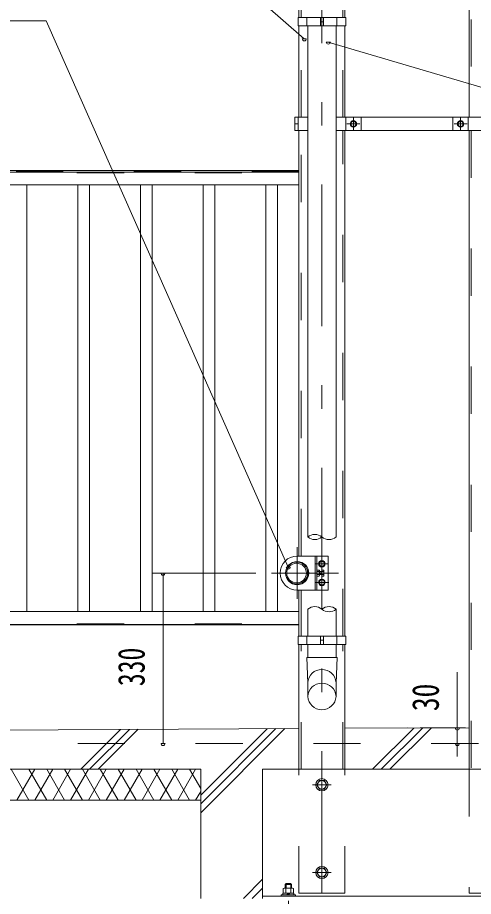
# Model space of a CAD drawing. Units: millimetres, scale not verified. Extents: x -34086 to 34091, y -14700 to 14700.
# Drawn here: x 21273 to 24367, y 496 to 6454 of the extents above; entities that cross this region are included whole.
import ezdxf
from ezdxf.enums import TextEntityAlignment as Align

# ---------------------------------------------------------------- set-up
doc = ezdxf.new("R2010")
doc.units = ezdxf.units.MM
doc.header["$LTSCALE"] = 80
doc.linetypes.add('USER2', pattern=[10, 4, -6])
doc.linetypes.add('USER3', pattern=[24, 12, -5, 2, -5])
for name, color, linetype, lineweight in [('0-6_2-02BOLD', 7, 'Continuous', 18), ('0-7_2-12HIDDEN', 3, 'USER2', 18), ('0-8_2-22CENTER', 3, 'USER3', 18), ('0-9_2-42THIN', 4, 'Continuous', 18), ('0-A_2-52DIM', 3, 'Continuous', 18), ('0-B_2-62HATCH', 2, 'Continuous', 18)]:
    doc.layers.add(name, color=color, linetype=linetype, lineweight=lineweight)
doc.styles.add('ＭＳ ゴシック', font='')
doc.styles.get('ＭＳ ゴシック').set_extended_font_data('MS Gothic')

msp = doc.modelspace()

# ---------------------------------------------------------------- linework, layer by layer
at = {"layer": '0-6_2-02BOLD'}
for p, q in [((23182.32, 6453.9), (23182.32, 7241.41)), ((24337.33, 5778.4), (24337.33, 7241.41)), ((23494.17, 6543.06), (23494.17, 6453.9)), ((23236.39, 6453.9), (23236.39, 6397.9)), ((23327.57, 6453.9), (23327.57, 6397.9)), ((23348.92, 6397.9), (23348.92, 6453.9)), ((23440.07, 6397.9), (23440.07, 6453.9)), ((23182.32, 6397.9), (23182.32, 5778.4)), ((23241.99, 6397.9), (23241.99, 2932.9)), ((23327.57, 6425.9), (23348.92, 6425.9)), ((23434.51, 2932.9), (23434.51, 6397.9)), ((23494.17, 5778.4), (23494.17, 6397.9)), ((23155.38, 5732.91), (23176.73, 5732.91)), ((23176.73, 5778.4), (23176.73, 5687.41)), ((23499.77, 5687.41), (23499.77, 5778.4)), ((23604.77, 5687.41), (23604.77, 5778.4)), ((24226.72, 5778.4), (24226.72, 5687.41)), ((24331.71, 5687.41), (24331.71, 5778.4)), ((23241.99, 5687.41), (23155.38, 5687.41)), ((23182.31, 5687.41), (23182.31, 2803.4)), ((23494.16, 2260.9), (23494.16, 5687.41)), ((24337.32, 1357.9), (24337.32, 5687.41)), ((18475.17, 5417.9), (23182.32, 5417.9)), ((23182.32, 5406.7), (18475.17, 5406.7)), ((18475.17, 5319.2), (23182.32, 5319.2)), ((23303.24, 2803.4), (23303.24, 2572.4)), ((23303.24, 2698.01), (23318.97, 2698.01)), ((23320.74, 2698.4), (23338.25, 2698.4)), ((23338.25, 2698.01), (23350.47, 2698.01)), ((23244.44, 2677.4), (23248.29, 2677.4)), ((23318.97, 2677.8), (23303.24, 2677.8)), ((23303.24, 2667.7), (23318.97, 2667.7)), ((23338.25, 2677.4), (23320.74, 2677.4)), ((23350.47, 2677.8), (23338.25, 2677.8)), ((23182.32, 2572.4), (23182.32, 2260.9)), ((23241.98, 2260.9), (23241.98, 2442.9)), ((23434.51, 2260.9), (23434.51, 2442.9)), ((23182.32, 2426.8), (18475.17, 2426.8)), ((18475.17, 2339.3), (23182.32, 2339.3)), ((23182.32, 2337.9), (18475.17, 2337.9)), ((23182.31, 1357.9), (23182.31, 2204.9)), ((23236.38, 2204.9), (23236.38, 2260.9)), ((23241.96, 2204.9), (23241.96, 2115.78)), ((23327.56, 2204.9), (23327.56, 2260.9)), ((23348.92, 2232.9), (23327.56, 2232.9)), ((23348.92, 2260.9), (23348.92, 2204.9)), ((23434.46, 2204.9), (23434.46, 2115.78)), ((23440.06, 2204.9), (23440.06, 2260.9)), ((23494.16, 1357.9), (23494.16, 2204.9)), ((18475.17, 1610.83), (23182.32, 1634.25)), ((22935.74, 482.9), (22935.74, 1357.9)), ((22515.74, 1147.9), (19140.07, 1147.9)), ((23089.74, 577.73), (23131.74, 577.73)), ((23093.56, 549.04), (23093.56, 517.2)), ((23127.92, 517.2), (23127.92, 549.04)), ((24895.74, 498.65), (22935.74, 498.65)), ((23061.75, 498.65), (23061.75, 506.7)), ((23100.24, 506.7), (23110.74, 517.2)), ((23121.24, 517.2), (23110.74, 506.7)), ((23148.37, 517.2), (23148.37, 506.7))]:
    msp.add_line(p, q, dxfattribs=at)
for points in [[(23499.77, 6397.9), (23499.77, 6453.9), (23176.72, 6453.9), (23176.72, 6397.9)], [(23534.34, 5722.81), (23551.83, 5712.69), (23569.34, 5722.81), (23569.34, 5743.01), (23551.83, 5753.12), (23534.34, 5743.01)], [(24262.15, 5722.81), (24262.15, 5743.01), (24279.64, 5753.12), (24297.16, 5743.01), (24297.16, 5722.81), (24279.64, 5712.69)], [(23320.74, 2740.8), (23320.74, 2761.01), (23338.25, 2771.11), (23355.75, 2761.01), (23355.75, 2740.8), (23338.25, 2730.69)], [(23352.24, 2705.05), (23350.47, 2708.11), (23338.25, 2708.11), (23338.25, 2667.7), (23350.47, 2667.7), (23352.24, 2670.75)], [(23320.74, 2614.8), (23320.74, 2635), (23338.25, 2645.11), (23355.75, 2635), (23355.75, 2614.8), (23338.25, 2604.69)], [(23176.72, 2204.9), (23176.72, 2260.9), (23499.77, 2260.9), (23499.77, 2204.9)], [(23355.42, 1282.65), (23321.07, 1282.65), (23303.89, 1252.9), (23321.07, 1223.15), (23355.42, 1223.15), (23372.59, 1252.9)], [(23321.07, 628.15), (23355.42, 628.15), (23372.59, 657.9), (23355.42, 687.65), (23321.07, 687.65), (23303.89, 657.9)]]:
    msp.add_lwpolyline(points, close=True, dxfattribs=at)
for points in [[(23155.38, 5687.41), (23155.38, 5778.4), (23241.99, 5778.4)], [(23434.51, 5778.4), (24676.11, 5778.4), (24676.11, 5687.41), (23434.51, 5687.41)], [(23170.25, 2803.4), (23380.23, 2803.4), (23380.23, 2572.4), (23170.25, 2572.4)], [(23248.29, 2698.4), (23244.44, 2698.4), (23244.44, 2677.41), (23240.94, 2680.9), (23240.94, 2694.9), (23244.44, 2698.4)], [(23318.97, 2667.7), (23320.74, 2670.75), (23320.74, 2705.05), (23318.97, 2708.11), (23303.24, 2708.11)], [(23234.97, 2115.79), (23241.98, 1941.96), (23241.98, 1851.51)], [(23434.48, 1851.51), (23434.48, 1941.96), (23441.48, 2115.79), (23234.97, 2115.79)], [(24337.32, 1635.81), (23915.74, 1637.9), (23494.17, 1635.81)], [(22515.74, 482.9), (22515.74, 1357.9), (18686.64, 1357.9), (18686.64, 272.9), (17951.64, 272.9), (17951.64, 1357.9), (16880.74, 1357.9)], [(22935.74, 1357.9), (24895.74, 1357.9), (24895.74, 482.9)], [(23076.39, 517.2), (23076.39, 549.04), (23081.86, 552.2), (23139.61, 552.2), (23145.09, 549.04), (23145.09, 517.2)], [(23131.74, 552.2), (23131.74, 577.73), (23124.74, 584.73), (23096.74, 584.73), (23089.74, 577.73), (23089.74, 552.2)], [(23061.75, 506.7), (23159.74, 506.7), (23159.74, 498.65)], [(23148.37, 517.2), (23073.11, 517.2), (23073.11, 506.7)]]:
    msp.add_lwpolyline(points, dxfattribs=at)
for centre, radius in [((23551.83, 5732.91), 21.88), ((23551.83, 5732.91), 17.15), ((24279.64, 5732.91), 21.88), ((24279.64, 5732.91), 17.15), ((23170.25, 2687.9), 78.75), ((23166.22, 2687.9), 74.72), ((23166.22, 2687.9), 66.67), ((23338.25, 2750.9), 21.88), ((23338.25, 2750.9), 17.15), ((23338.25, 2624.9), 21.88), ((23338.25, 2624.9), 17.15), ((23338.25, 1252.9), 42), ((23338.25, 1252.9), 28.88), ((23338.25, 657.9), 42), ((23338.25, 657.9), 28.88)]:
    msp.add_circle(centre, radius, dxfattribs=at)
for centre, radius, start, end in [((23170.25, 2687.9), 115.5, 90, 270), ((23312.63, 2703.06), 8.11, 321.46857, 360), ((23290.96, 2687.9), 29.79, 340.17088, 19.83133), ((23344.13, 2703.06), 8.11, 321.45377, 0), ((23322.46, 2687.91), 29.79, 340.16867, 19.82912), ((23312.63, 2672.75), 8.11, 0, 38.54623), ((23344.13, 2672.75), 8.11, 0, 38.53143), ((23338.25, 1938.53), 96.43, 3.55867, 176.44133), ((23338.25, 1845.52), 96.43, 3.55867, 176.44133), ((23338.25, 1857.5), 96.44, 183.56303, 356.43697), ((23084.98, 538.96), 13.24, 49.5701, 90), ((23110.74, 503.98), 48.23, 69.13593, 110.86406), ((23136.51, 538.96), 13.24, 90, 130.42989)]:
    msp.add_arc(centre, radius, start, end, dxfattribs=at)
at = {"layer": '0-7_2-12HIDDEN'}
for p, q in [((23197.02, 6453.9), (23197.02, 7241.41)), ((24352.03, 7241.41), (24352.03, 5778.4)), ((23479.47, 6453.9), (23479.47, 6537.72)), ((23197.02, 5778.4), (23197.02, 6397.9)), ((23479.47, 5778.4), (23479.47, 6397.9)), ((23197.02, 2803.4), (23197.02, 5687.41)), ((23479.46, 2260.9), (23479.46, 5687.41)), ((24352.03, 5687.41), (24352.03, 1357.9)), ((23182.32, 5412.3), (18475.17, 5412.3)), ((18475.17, 5402.5), (23182.32, 5402.5)), ((23292.04, 2572.4), (23292.04, 2803.4)), ((23197.02, 2260.9), (23197.02, 2572.4)), ((18475.17, 2343.5), (23182.32, 2343.5)), ((23197.02, 1357.9), (23197.02, 2204.9)), ((23479.46, 1357.9), (23479.46, 2204.9)), ((16880.74, 1532.9), (30950.74, 1532.9)), ((23182.32, 517.9), (23182.32, 1357.9))]:
    msp.add_line(p, q, dxfattribs=at)
for points in [[(23182.32, 517.9), (23494.17, 517.9), (23494.17, 1357.9)], [(24337.32, 1357.9), (24337.32, 517.9), (24649.17, 517.9), (24649.17, 1357.9)]]:
    msp.add_lwpolyline(points, dxfattribs=at)
at = {"layer": '0-8_2-22CENTER'}
for p, q in [((23338.25, 7241.41), (23338.25, -1827.1)), ((23508.08, 5732.91), (23595.59, 5732.91)), ((23551.83, 5689.16), (23551.83, 5776.65)), ((24323.41, 5732.91), (24235.89, 5732.91)), ((24279.64, 5776.65), (24279.64, 5689.16)), ((23170.25, 2512.9), (23170.25, 2862.9)), ((23294.49, 2750.9), (23381.99, 2750.9)), ((23450.24, 2687.9), (22995.24, 2687.9)), ((23384.28, 2624.9), (23294.49, 2624.9)), ((23401.24, 1252.9), (23275.24, 1252.9)), ((23275.24, 657.9), (23401.24, 657.9)), ((23110.74, -1053.6), (23110.74, 626.73))]:
    msp.add_line(p, q, dxfattribs=at)
at = {"layer": '0-9_2-42THIN'}
for p, q in [((21336.24, 2426.8), (21336.24, 5319.2)), ((21680.99, 5319.2), (21680.99, 2426.8)), ((21761.49, 2426.8), (21761.49, 5319.2)), ((22106.24, 5319.2), (22106.24, 2426.8)), ((22186.74, 2426.8), (22186.74, 5319.2)), ((22531.49, 5319.2), (22531.49, 2426.8)), ((22611.99, 2426.8), (22611.99, 5319.2)), ((22956.74, 5319.2), (22956.74, 2426.8)), ((23037.24, 2426.8), (23037.24, 5319.2)), ((23241.64, 2695.6), (23248.61, 2695.6)), ((23338.25, 2695.6), (23320.74, 2695.6)), ((23248.61, 2680.2), (23241.64, 2680.2)), ((23320.74, 2680.2), (23338.25, 2680.2)), ((23094.99, 552.2), (23094.99, 582.98)), ((23126.49, 582.98), (23126.49, 552.2))]:
    msp.add_line(p, q, dxfattribs=at)
for centre, start, end in [((23290.12, 2875.49), 50.03191, 129.96809), ((23290.12, 2990.32), 230.03191, 309.96809), ((23386.37, 2990.32), 230.03349, 309.96651), ((23290.12, 2385.48), 50.03349, 129.96651), ((23386.37, 2385.49), 50.03191, 129.96809), ((23386.37, 2500.32), 230.03191, 309.96809)]:
    msp.add_arc(centre, 74.92, start, end, dxfattribs=at)
at = {"layer": '0-A_2-52DIM'}
for p, q in [((21465.75, 6432.9), (19505.74, 6432.9)), ((23109.91, 2728.79), (21465.74, 6432.9)), ((23232.31, 6309.67), (23204.31, 6309.67)), ((23395.61, 6288.17), (23367.61, 6288.17)), ((22890.24, 2687.9), (22190.25, 2687.9)), ((22274.24, 2687.9), (22246.24, 2687.9)), ((22260.24, 2687.9), (22260.24, 1532.9)), ((23123.91, 2728.79), (23095.91, 2728.79)), ((24256.69, 1445.03), (24256.69, 2015.9)), ((24312.42, 1637.9), (24005.47, 1637.9)), ((24270.69, 1637.9), (24242.69, 1637.9)), ((22274.24, 1532.9), (22246.24, 1532.9)), ((24270.69, 1532.9), (24242.69, 1532.9))]:
    msp.add_line(p, q, dxfattribs=at)
for points in [[(23218.31, 6309.67), (21955.75, 7412.9), (19995.75, 7412.9)], [(28185.75, 5697.9), (25385.74, 5697.9), (23381.61, 6288.17)]]:
    msp.add_lwpolyline(points, dxfattribs=at)
for centre in [(23218.31, 6309.67), (23381.61, 6288.17), (22260.24, 2687.9), (23109.91, 2728.79), (24256.69, 1637.9), (22260.24, 1532.9), (24256.69, 1532.9)]:
    msp.add_arc(centre, 14, 180, 0, dxfattribs=at)
at = {"layer": '0-B_2-62HATCH'}
for p, q in [((21971.78, 1628.23), (21701.46, 1357.9)), ((21760.85, 1357.9), (22031.47, 1628.53)), ((21820.24, 1357.9), (22091.17, 1628.83)), ((23086.07, 1633.77), (22515.74, 1063.45)), ((22515.74, 1122.85), (23026.37, 1633.48)), ((22966.68, 1633.18), (22515.74, 1182.24)), ((23961.12, 1637.68), (23681.35, 1357.9)), ((23740.74, 1357.9), (24020.23, 1637.38)), ((24079.33, 1637.09), (23800.14, 1357.9)), ((21228.17, 1357.9), (21349.42, 1147.9)), ((21389.83, 1357.9), (21268.59, 1147.9)), ((21470.66, 1147.9), (21349.42, 1357.9)), ((21389.83, 1147.9), (21511.07, 1357.9)), ((21470.66, 1357.9), (21591.9, 1147.9)), ((21632.31, 1357.9), (21511.07, 1147.9)), ((21713.14, 1147.9), (21591.9, 1357.9)), ((21632.31, 1147.9), (21753.57, 1357.9)), ((21713.14, 1357.9), (21834.39, 1147.9)), ((21874.8, 1357.9), (21753.57, 1147.9)), ((21955.63, 1147.9), (21834.39, 1357.9)), ((21874.8, 1147.9), (21996.05, 1357.9)), ((21955.63, 1357.9), (22076.88, 1147.9)), ((22117.29, 1357.9), (21996.05, 1147.9)), ((22198.11, 1147.9), (22076.88, 1357.9)), ((22117.29, 1147.9), (22238.54, 1357.9)), ((22198.11, 1357.9), (22319.36, 1147.9)), ((22359.77, 1357.9), (22238.54, 1147.9)), ((22440.6, 1147.9), (22319.36, 1357.9)), ((22359.77, 1147.9), (22481.02, 1357.9)), ((22440.6, 1357.9), (22515.74, 1227.77)), ((22515.74, 1208.04), (22481.02, 1147.9)), ((22806.34, 482.9), (22935.74, 612.29)), ((22935.74, 552.9), (22865.75, 482.9))]:
    msp.add_line(p, q, dxfattribs=at)

# ---------------------------------------------------------------- texts
at = {"layer": '0-A_2-52DIM', "color": 7, "style": 'ＭＳ ゴシック'}
for s, width, p in [('330', 0.7, (22190.25, 1921.65)), ('30', 0.75, (24186.69, 1752.26))]:
    msp.add_text(s, height=182.3, rotation=90, dxfattribs=dict(at, width=width)).set_placement(p, align=Align.BOTTOM_LEFT)

doc.saveas('drawing.dxf')
